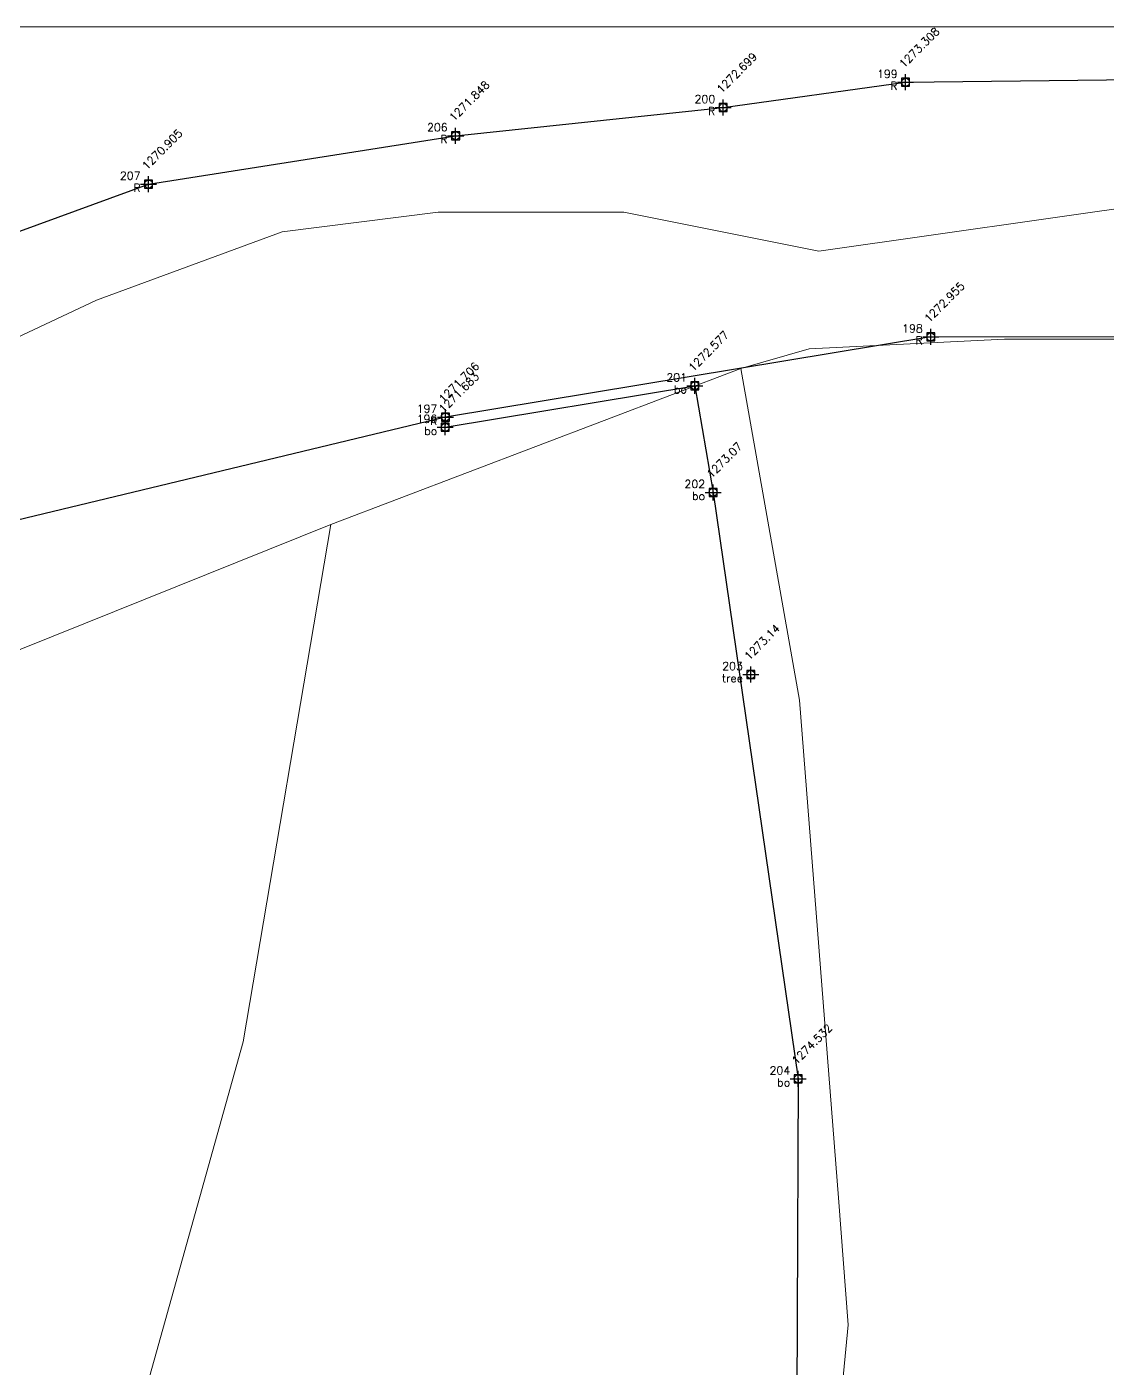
# Model space of a CAD drawing. Header units: metres. Extents: x 345912 to 349030, y 3061206 to 3061792.
# Drawn here: x 346767.95 to 346801.68, y 3061498.99 to 3061540.88 of the extents above; entities that cross this region are included whole.
import ezdxf
from ezdxf.enums import TextEntityAlignment as Align

# ---------------------------------------------------------------- set-up
doc = ezdxf.new("R2010")
doc.units = ezdxf.units.M
doc.header["$MEASUREMENT"] = 0
doc.header["$PDMODE"] = 98
doc.header["$PDSIZE"] = 0.25
for name, color, linetype in [('bo', 7, 'Continuous'), ('Boundary', 6, 'Continuous'), ('Features', 5, 'Continuous'), ('PDF4_Geometry', 7, 'Continuous'), ('Points', 7, 'Continuous'), ('Points-ELV', 6, 'Continuous'), ('Points-NUM', 4, 'Continuous'), ('Points-TXT', 3, 'Continuous'), ('R', 1, 'Continuous'), ('tree', 7, 'Continuous')]:
    doc.layers.add(name, color=color, linetype=linetype)
doc.styles.add('romans', font='romans.shx')

# ---------------------------------------------------------------- blocks, each defined once
blk = doc.blocks.new('POINTS')
at = {"layer": 'Points'}
blk.add_line((0, 0), (0, 0), dxfattribs=at)
blk.add_point((0, 0), dxfattribs=at)
at = {"layer": 'Points-ELV', "style": 'romans'}
blk.add_attdef('ELEV', text='', height=1, rotation=45, dxfattribs=at).set_placement((0, 0), align=Align.BOTTOM_LEFT)
at = {"layer": 'Points-NUM', "style": 'romans'}
blk.add_attdef('PTNUM', text='', height=1, dxfattribs=at).set_placement((0, 0), align=Align.BOTTOM_RIGHT)
at = {"layer": 'Points-TXT', "style": 'romans'}
blk.add_attdef('DESC', text='', height=1, dxfattribs=at).set_placement((0, 0), align=Align.BOTTOM_RIGHT)
blk = doc.blocks.new('dh')
at = {"layer": 'Boundary'}
blk.add_lwpolyline([(346516.738, 3061347.562), (346524.534, 3061348.858), (346525.1, 3061345.528), (346527.758, 3061327.212), (346527.696, 3061312.309), (346525.966, 3061289.156), (346525.002, 3061286.964), (346523.124, 3061286.008), (346520.874, 3061285.18), (346519.244, 3061287.901), (346515.963, 3061286.81), (346512.788, 3061285.421), (346507.841, 3061282.842)], dxfattribs=at)
at = {"layer": 'R'}
for points in [[(346470.8, 3061337.185), (346474.65, 3061340.185), (346477.595, 3061342.279), (346480.492, 3061344.098), (346484.067, 3061346.193), (346493.109, 3061350.19), (346501.168, 3061352.853), (346507.472, 3061355.156), (346517.062, 3061356.668), (346525.415, 3061357.549), (346531.112, 3061358.336), (346598.36, 3061359.118), (346606.403, 3061359.135), (346619.498, 3061357.676), (346630.573, 3061355.794), (346651.92, 3061352.284)], [(346649.951, 3061343.735), (346627.556, 3061347.044), (346618.472, 3061348.789), (346597.905, 3061350.377), (346531.896, 3061350.384), (346516.74, 3061347.88), (346501.121, 3061344.123), (346497.494, 3061343.302), (346491.76, 3061340.668), (346490.424, 3061339.807), (346485.111, 3061335.573), (346482.366, 3061333.706), (346478.345, 3061331.457)]]:
    blk.add_lwpolyline(points, dxfattribs=at)
at = {"layer": 'bo', "linetype": 'Continuous'}
ref = blk.add_blockref('POINTS', (346524.534, 3061348.858, 1272.577), dxfattribs=at)
ref.add_attrib('PTNUM', '201', dxfattribs={"layer": 'Points-NUM', "height": 0.25, "style": 'romans'}).set_placement((346524.284, 3061348.9205, 1272.577), align=Align.BOTTOM_RIGHT)
ref.add_attrib('DESC', 'bo', dxfattribs={"layer": 'Points-TXT', "height": 0.25, "style": 'romans'}).set_placement((346524.284, 3061348.5455, 1272.577), align=Align.BOTTOM_RIGHT)
ref.add_attrib('ELEV', '1272.577', dxfattribs={"layer": 'Points-ELV', "height": 0.25, "rotation": 45, "style": 'romans'}).set_placement((346524.534, 3061349.233, 1272.577), align=Align.BOTTOM_LEFT)
ref = blk.add_blockref('POINTS', (346516.738, 3061347.562, 1271.683), dxfattribs=at)
ref.add_attrib('PTNUM', '196', dxfattribs={"layer": 'Points-NUM', "height": 0.25, "style": 'romans'}).set_placement((346516.488, 3061347.6245, 1271.683), align=Align.BOTTOM_RIGHT)
ref.add_attrib('DESC', 'bo', dxfattribs={"layer": 'Points-TXT', "height": 0.25, "style": 'romans'}).set_placement((346516.488, 3061347.2495, 1271.683), align=Align.BOTTOM_RIGHT)
ref.add_attrib('ELEV', '1271.683', dxfattribs={"layer": 'Points-ELV', "height": 0.25, "rotation": 45, "style": 'romans'}).set_placement((346516.738, 3061347.937, 1271.683), align=Align.BOTTOM_LEFT)
ref = blk.add_blockref('POINTS', (346525.1, 3061345.528, 1273.07), dxfattribs=at)
ref.add_attrib('PTNUM', '202', dxfattribs={"layer": 'Points-NUM', "height": 0.25, "style": 'romans'}).set_placement((346524.85, 3061345.5905, 1273.07), align=Align.BOTTOM_RIGHT)
ref.add_attrib('DESC', 'bo', dxfattribs={"layer": 'Points-TXT', "height": 0.25, "style": 'romans'}).set_placement((346524.85, 3061345.2155, 1273.07), align=Align.BOTTOM_RIGHT)
ref.add_attrib('ELEV', '1273.07', dxfattribs={"layer": 'Points-ELV', "height": 0.25, "rotation": 45, "style": 'romans'}).set_placement((346525.1, 3061345.903, 1273.07), align=Align.BOTTOM_LEFT)
ref = blk.add_blockref('POINTS', (346527.758, 3061327.212, 1274.532), dxfattribs=at)
ref.add_attrib('PTNUM', '204', dxfattribs={"layer": 'Points-NUM', "height": 0.25, "style": 'romans'}).set_placement((346527.508, 3061327.2745, 1274.532), align=Align.BOTTOM_RIGHT)
ref.add_attrib('DESC', 'bo', dxfattribs={"layer": 'Points-TXT', "height": 0.25, "style": 'romans'}).set_placement((346527.508, 3061326.8995, 1274.532), align=Align.BOTTOM_RIGHT)
ref.add_attrib('ELEV', '1274.532', dxfattribs={"layer": 'Points-ELV', "height": 0.25, "rotation": 45, "style": 'romans'}).set_placement((346527.758, 3061327.587, 1274.532), align=Align.BOTTOM_LEFT)
at = {"layer": 'R', "linetype": 'Continuous'}
ref = blk.add_blockref('POINTS', (346531.112, 3061358.336, 1273.308), dxfattribs=at)
ref.add_attrib('PTNUM', '199', dxfattribs={"layer": 'Points-NUM', "height": 0.25, "style": 'romans'}).set_placement((346530.862, 3061358.3985, 1273.308), align=Align.BOTTOM_RIGHT)
ref.add_attrib('DESC', 'R', dxfattribs={"layer": 'Points-TXT', "height": 0.25, "style": 'romans'}).set_placement((346530.862, 3061358.0235, 1273.308), align=Align.BOTTOM_RIGHT)
ref.add_attrib('ELEV', '1273.308', dxfattribs={"layer": 'Points-ELV', "height": 0.25, "rotation": 45, "style": 'romans'}).set_placement((346531.112, 3061358.711, 1273.308), align=Align.BOTTOM_LEFT)
ref = blk.add_blockref('POINTS', (346525.415, 3061357.549, 1272.699), dxfattribs=at)
ref.add_attrib('PTNUM', '200', dxfattribs={"layer": 'Points-NUM', "height": 0.25, "style": 'romans'}).set_placement((346525.165, 3061357.6115, 1272.699), align=Align.BOTTOM_RIGHT)
ref.add_attrib('DESC', 'R', dxfattribs={"layer": 'Points-TXT', "height": 0.25, "style": 'romans'}).set_placement((346525.165, 3061357.2365, 1272.699), align=Align.BOTTOM_RIGHT)
ref.add_attrib('ELEV', '1272.699', dxfattribs={"layer": 'Points-ELV', "height": 0.25, "rotation": 45, "style": 'romans'}).set_placement((346525.415, 3061357.924, 1272.699), align=Align.BOTTOM_LEFT)
ref = blk.add_blockref('POINTS', (346517.062, 3061356.668, 1271.848), dxfattribs=at)
ref.add_attrib('PTNUM', '206', dxfattribs={"layer": 'Points-NUM', "height": 0.25, "style": 'romans'}).set_placement((346516.812, 3061356.7305, 1271.848), align=Align.BOTTOM_RIGHT)
ref.add_attrib('DESC', 'R', dxfattribs={"layer": 'Points-TXT', "height": 0.25, "style": 'romans'}).set_placement((346516.812, 3061356.3555, 1271.848), align=Align.BOTTOM_RIGHT)
ref.add_attrib('ELEV', '1271.848', dxfattribs={"layer": 'Points-ELV', "height": 0.25, "rotation": 45, "style": 'romans'}).set_placement((346517.062, 3061357.043, 1271.848), align=Align.BOTTOM_LEFT)
ref = blk.add_blockref('POINTS', (346507.472, 3061355.156, 1270.905), dxfattribs=at)
ref.add_attrib('PTNUM', '207', dxfattribs={"layer": 'Points-NUM', "height": 0.25, "style": 'romans'}).set_placement((346507.222, 3061355.2185, 1270.905), align=Align.BOTTOM_RIGHT)
ref.add_attrib('DESC', 'R', dxfattribs={"layer": 'Points-TXT', "height": 0.25, "style": 'romans'}).set_placement((346507.222, 3061354.8435, 1270.905), align=Align.BOTTOM_RIGHT)
ref.add_attrib('ELEV', '1270.905', dxfattribs={"layer": 'Points-ELV', "height": 0.25, "rotation": 45, "style": 'romans'}).set_placement((346507.472, 3061355.531, 1270.905), align=Align.BOTTOM_LEFT)
ref = blk.add_blockref('POINTS', (346531.896, 3061350.384, 1272.955), dxfattribs=at)
ref.add_attrib('PTNUM', '198', dxfattribs={"layer": 'Points-NUM', "height": 0.25, "style": 'romans'}).set_placement((346531.646, 3061350.4465, 1272.955), align=Align.BOTTOM_RIGHT)
ref.add_attrib('DESC', 'R', dxfattribs={"layer": 'Points-TXT', "height": 0.25, "style": 'romans'}).set_placement((346531.646, 3061350.0715, 1272.955), align=Align.BOTTOM_RIGHT)
ref.add_attrib('ELEV', '1272.955', dxfattribs={"layer": 'Points-ELV', "height": 0.25, "rotation": 45, "style": 'romans'}).set_placement((346531.896, 3061350.759, 1272.955), align=Align.BOTTOM_LEFT)
ref = blk.add_blockref('POINTS', (346516.74, 3061347.88, 1271.706), dxfattribs=at)
ref.add_attrib('PTNUM', '197', dxfattribs={"layer": 'Points-NUM', "height": 0.25, "style": 'romans'}).set_placement((346516.49, 3061347.9425, 1271.706), align=Align.BOTTOM_RIGHT)
ref.add_attrib('DESC', 'R', dxfattribs={"layer": 'Points-TXT', "height": 0.25, "style": 'romans'}).set_placement((346516.49, 3061347.5675, 1271.706), align=Align.BOTTOM_RIGHT)
ref.add_attrib('ELEV', '1271.706', dxfattribs={"layer": 'Points-ELV', "height": 0.25, "rotation": 45, "style": 'romans'}).set_placement((346516.74, 3061348.255, 1271.706), align=Align.BOTTOM_LEFT)
at = {"layer": 'tree', "linetype": 'Continuous'}
ref = blk.add_blockref('POINTS', (346526.279, 3061339.84, 1273.14), dxfattribs=at)
ref.add_attrib('PTNUM', '203', dxfattribs={"layer": 'Points-NUM', "height": 0.25, "style": 'romans'}).set_placement((346526.029, 3061339.9025, 1273.14), align=Align.BOTTOM_RIGHT)
ref.add_attrib('DESC', 'tree', dxfattribs={"layer": 'Points-TXT', "height": 0.25, "style": 'romans'}).set_placement((346526.029, 3061339.5275, 1273.14), align=Align.BOTTOM_RIGHT)
ref.add_attrib('ELEV', '1273.14', dxfattribs={"layer": 'Points-ELV', "height": 0.25, "rotation": 45, "style": 'romans'}).set_placement((346526.279, 3061340.215, 1273.14), align=Align.BOTTOM_LEFT)

msp = doc.modelspace()

# ---------------------------------------------------------------- linework, layer by layer
at = {"layer": 'PDF4_Geometry', "lineweight": 13}
msp.add_lwpolyline([(346742.03148, 3061540.87883), (346969.86948, 3061540.87883), (346969.86948, 3061317.05403), (346742.03148, 3061317.05403)], close=True, dxfattribs=at)
at = {"layer": 'PDF4_Geometry', "lineweight": 9}
msp.add_lwpolyline([(346807.61428, 3061531.12523), (346798.47028, 3061531.12523), (346792.37428, 3061530.82043), (346790.24068, 3061530.21083), (346777.43907, 3061525.33403), (346749.39748, 3061514.05643), (346747.56868, 3061512.83723), (346743.91108, 3061511.00844), (346742.08228, 3061509.78923), (346742.08228, 3061520.45723), (346748.48308, 3061524.11483), (346757.93188, 3061529.60123), (346761.28468, 3061531.43003), (346762.80868, 3061529.90603), (346764.02788, 3061529.60123), (346764.94228, 3061529.90603), (346770.12388, 3061532.34443), (346775.91508, 3061534.47803), (346780.79188, 3061535.08763), (346786.58308, 3061535.08763), (346792.67907, 3061533.86843), (346803.34708, 3061535.39243)], dxfattribs=at)
msp.add_lwpolyline([(346807.61428, 3061531.12523), (346798.47028, 3061531.12523), (346792.37428, 3061530.82043), (346790.24068, 3061530.21083), (346777.43907, 3061525.33403), (346749.39748, 3061514.05643), (346747.56868, 3061512.83723), (346743.91108, 3061511.00844), (346742.08228, 3061509.78923), (346742.08228, 3061520.45723), (346748.48308, 3061524.11483), (346757.93188, 3061529.60123), (346761.28468, 3061531.43003), (346762.80868, 3061529.90603), (346764.02788, 3061529.60123), (346764.94228, 3061529.90603), (346770.12388, 3061532.34443), (346775.91508, 3061534.47803), (346780.79188, 3061535.08763), (346786.58308, 3061535.08763), (346792.67907, 3061533.86843), (346803.34708, 3061535.39243)], dxfattribs=at)
for points in [[(346834.43668, 3061530.51563), (346831.08388, 3061518.93323), (346829.25507, 3061512.83723), (346827.73108, 3061510.39883), (346825.29268, 3061506.74124), (346824.37828, 3061500.95003), (346819.80628, 3061485.40523), (346818.28227, 3061480.22363), (346817.06308, 3061475.65163), (346814.62468, 3061466.81243), (346813.71028, 3061465.89803), (346805.48068, 3061465.59323), (346793.59348, 3061465.89803), (346792.06947, 3061466.50764), (346792.06947, 3061484.49083), (346793.59348, 3061500.34043), (346793.28867, 3061504.30283), (346792.06947, 3061519.84763), (346790.24068, 3061530.21083), (346792.37428, 3061530.82043), (346798.47028, 3061531.12523), (346807.61428, 3061531.12523), (346819.80628, 3061531.12523), (346829.55988, 3061530.51563)], [(346834.43668, 3061530.51563), (346831.08388, 3061518.93323), (346829.25507, 3061512.83723), (346827.73108, 3061510.39883), (346825.29268, 3061506.74124), (346824.37828, 3061500.95003), (346819.80628, 3061485.40523), (346818.28227, 3061480.22363), (346817.06308, 3061475.65163), (346814.62468, 3061466.81243), (346813.71028, 3061465.89803), (346805.48068, 3061465.59323), (346793.59348, 3061465.89803), (346792.06947, 3061466.50764), (346792.06947, 3061484.49083), (346793.59348, 3061500.34043), (346793.28867, 3061504.30283), (346792.06947, 3061519.84763), (346790.24068, 3061530.21083), (346792.37428, 3061530.82043), (346798.47028, 3061531.12523), (346807.61428, 3061531.12523), (346819.80628, 3061531.12523), (346829.55988, 3061530.51563)], [(346792.06947, 3061466.50764), (346788.71668, 3061464.37403), (346787.19267, 3061462.24043), (346782.31587, 3061467.11723), (346778.35348, 3061463.45963), (346775.00068, 3061461.02124), (346772.56227, 3061464.37403), (346778.04867, 3061470.47003), (346776.21988, 3061477.78523), (346774.39108, 3061480.22363), (346770.42868, 3061490.28204), (346771.03828, 3061496.07323), (346774.69587, 3061509.17963), (346777.43907, 3061525.33403), (346790.24068, 3061530.21083), (346792.06947, 3061519.84763), (346793.28867, 3061504.30283), (346793.59348, 3061500.34043), (346792.06947, 3061484.49083)], [(346792.06947, 3061466.50764), (346788.71668, 3061464.37403), (346787.19267, 3061462.24043), (346782.31587, 3061467.11723), (346778.35348, 3061463.45963), (346775.00068, 3061461.02124), (346772.56227, 3061464.37403), (346778.04867, 3061470.47003), (346776.21988, 3061477.78523), (346774.39108, 3061480.22363), (346770.42868, 3061490.28204), (346771.03828, 3061496.07323), (346774.69587, 3061509.17963), (346777.43907, 3061525.33403), (346790.24068, 3061530.21083), (346792.06947, 3061519.84763), (346793.28867, 3061504.30283), (346793.59348, 3061500.34043), (346792.06947, 3061484.49083)], [(346772.56227, 3061464.37403), (346767.07588, 3061470.77484), (346761.89428, 3061478.39484), (346760.37028, 3061481.13803), (346757.32228, 3061484.79564), (346756.71268, 3061492.72043), (346754.57908, 3061501.86443), (346753.35988, 3061506.43643), (346749.39748, 3061514.05643), (346777.43907, 3061525.33403), (346774.69587, 3061509.17963), (346771.03828, 3061496.07323), (346770.42868, 3061490.28204), (346774.39108, 3061480.22363), (346776.21988, 3061477.78523), (346778.04867, 3061470.47003)], [(346772.56227, 3061464.37403), (346767.07588, 3061470.77484), (346761.89428, 3061478.39484), (346760.37028, 3061481.13803), (346757.32228, 3061484.79564), (346756.71268, 3061492.72043), (346754.57908, 3061501.86443), (346753.35988, 3061506.43643), (346749.39748, 3061514.05643), (346777.43907, 3061525.33403), (346774.69587, 3061509.17963), (346771.03828, 3061496.07323), (346770.42868, 3061490.28204), (346774.39108, 3061480.22363), (346776.21988, 3061477.78523), (346778.04867, 3061470.47003)]]:
    msp.add_lwpolyline(points, close=True, dxfattribs=at)

# ---------------------------------------------------------------- block references
at = {"layer": 'Features'}
msp.add_blockref('dh', (264.27326, 180.81034), dxfattribs=at)

doc.saveas('drawing.dxf')
